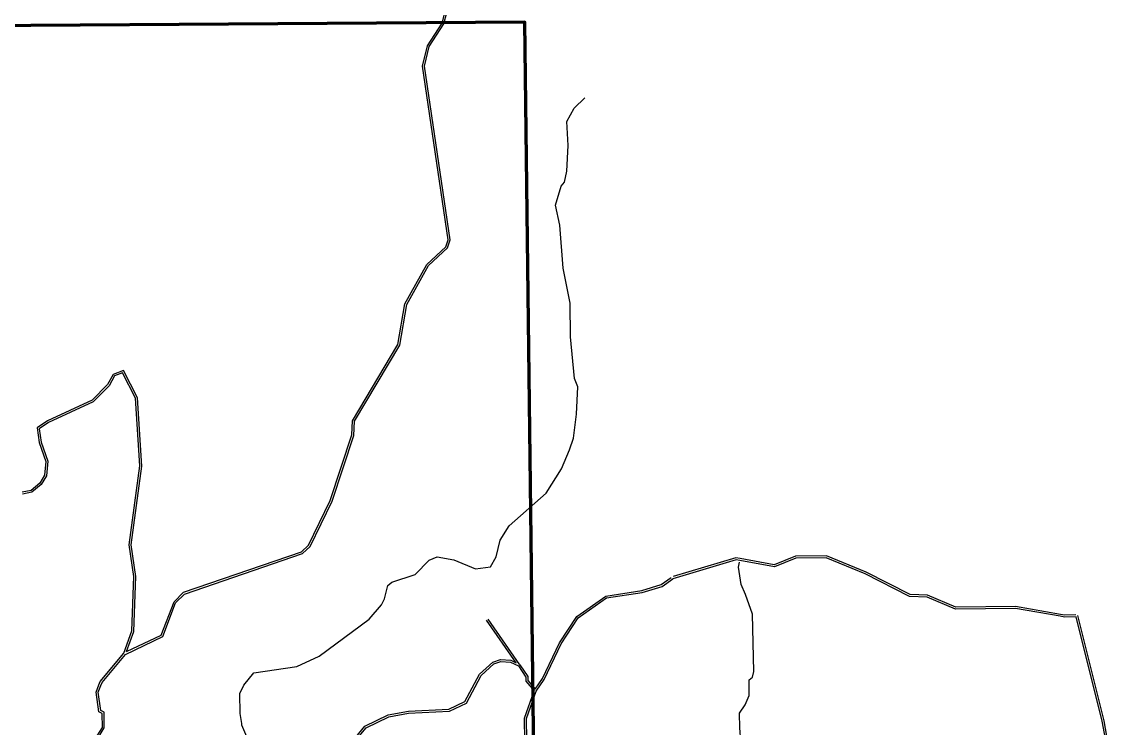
# Model space of a CAD drawing. Header units: inches. Extents: x 2666812 to 2767151, y 580083 to 705712.
# Drawn here: x 2715299 to 2726224, y 645793 to 652894 of the extents above; entities that cross this region are included whole.
import ezdxf

# ---------------------------------------------------------------- set-up
doc = ezdxf.new("R2010")
doc.units = ezdxf.units.IN
doc.header["$MEASUREMENT"] = 0
doc.layers.add('HY-SHORE', color=5, linetype='Continuous')
doc.layers.add('PLD-LANDBASE', color=252, linetype='Continuous')
doc.layers.add('PLD-REMOTE-BOUNDARY', color=40, linetype='Continuous', lineweight=80)

msp = doc.modelspace()

# ---------------------------------------------------------------- linework, layer by layer
at = {"layer": 'HY-SHORE'}
for p, q in [((2720850, 652026), (2720957, 652128)), ((2720776, 651892), (2720850, 652026)), ((2720788, 651651), (2720776, 651892)), ((2720774, 651392), (2720788, 651651)), ((2720751, 651283), (2720774, 651392)), ((2720662, 651049), (2720718, 651241)), ((2720718, 651241), (2720751, 651283)), ((2720706, 650849), (2720662, 651049)), ((2720737, 650416), (2720706, 650849)), ((2720808, 650067), (2720737, 650416)), ((2720812, 649726), (2720808, 650067)), ((2720851, 649309), (2720812, 649726)), ((2720886, 649226), (2720851, 649309)), ((2720872, 648951), (2720886, 649226)), ((2720842, 648710), (2720872, 648951)), ((2720802, 648592), (2720842, 648710)), ((2720721, 648399), (2720802, 648592)), ((2720566, 648156), (2720721, 648399)), ((2720195, 647826), (2720566, 648156)), ((2720105, 647683), (2720195, 647826)), ((2720065, 647516), (2720105, 647683)), ((2719391, 647483), (2719473, 647517)), ((2719473, 647517), (2719641, 647486)), ((2720008, 647415), (2720065, 647516)), ((2719251, 647339), (2719391, 647483)), ((2719641, 647486), (2719858, 647397)), ((2719858, 647397), (2720008, 647415)), ((2722501, 647413), (2722509, 647464)), ((2722528, 647239), (2722501, 647413)), ((2719018, 647261), (2719251, 647339)), ((2718945, 647093), (2718977, 647227)), ((2718977, 647227), (2719018, 647261)), ((2722571, 647139), (2722528, 647239)), ((2718913, 647035), (2718945, 647093)), ((2722640, 646940), (2722571, 647139)), ((2718790, 646891), (2718913, 647035)), ((2718286, 646518), (2718790, 646891)), ((2722655, 646365), (2722640, 646940)), ((2718062, 646415), (2718286, 646518)), ((2717531, 646225), (2717630, 646351)), ((2717630, 646351), (2718062, 646415)), ((2722640, 646306), (2722655, 646365)), ((2717491, 646141), (2717531, 646225)), ((2722607, 646281), (2722640, 646306)), ((2722608, 646123), (2722607, 646281)), ((2717493, 645941), (2717491, 646141)), ((2722568, 646030), (2722608, 646123)), ((2722511, 645946), (2722568, 646030)), ((2717509, 645840), (2717493, 645941)), ((2722513, 645796), (2722511, 645946)), ((2717511, 645825), (2717509, 645840)), ((2717572, 645684), (2717511, 645825)), ((2722523, 645663), (2722513, 645796))]:
    msp.add_line(p, q, dxfattribs=at)
at = {"layer": 'PLD-LANDBASE'}
for points in [[(2716341, 646536), (2716716, 646716), (2716845, 647053), (2716933, 647142), (2718120, 647549), (2718197, 647620), (2718417, 648075), (2718635, 648737), (2718641, 648878), (2719098, 649642), (2719168, 650051), (2719386, 650443), (2719576, 650621), (2719602, 650701), (2719346, 652448), (2719393, 652645), (2719540, 652872), (2719659, 653331)], [(2716352, 646563), (2716700, 646730), (2716829, 647064), (2716923, 647160), (2718110, 647566), (2718181, 647632), (2718399, 648082), (2718615, 648741), (2718622, 648884), (2719079, 649649), (2719149, 650058), (2719370, 650455), (2719559, 650632), (2719582, 650703), (2719326, 652449), (2719375, 652653), (2719522, 652880), (2719641, 653341)], [(2716352, 646563), (2716426, 646767), (2716444, 647320), (2716398, 647636), (2716505, 648428), (2716462, 649114), (2716321, 649390), (2716218, 649350), (2716160, 649247), (2716006, 649089), (2715559, 648884), (2715454, 648812), (2715473, 648664), (2715542, 648474), (2715528, 648336), (2715481, 648256), (2715393, 648183), (2715305, 648165)], [(2716326, 646548), (2716406, 646771), (2716424, 647319), (2716378, 647636), (2716485, 648429), (2716443, 649109), (2716311, 649365), (2716232, 649334), (2716176, 649236), (2716017, 649073), (2715569, 648867), (2715475, 648803), (2715493, 648669), (2715562, 648476), (2715547, 648330), (2715496, 648243), (2715402, 648165), (2715308, 648146)], [(2725733, 646938), (2725282, 647016), (2724683, 647009), (2724398, 647130), (2724224, 647136), (2723781, 647363), (2723385, 647526), (2723073, 647522), (2722858, 647436), (2722515, 647498)], [(2722512, 647479), (2722475, 647486), (2721840, 647295)], [(2722515, 647498), (2722474, 647506), (2721842, 647317)], [(2725730, 646919), (2725281, 646997), (2724679, 646989), (2724394, 647110), (2724219, 647117), (2723772, 647345), (2723381, 647506), (2723076, 647502), (2722860, 647416), (2722512, 647479)], [(2720457, 646186), (2720531, 646293), (2720701, 646653), (2720875, 646916), (2721167, 647122), (2721527, 647177), (2721724, 647237), (2721824, 647308)], [(2720466, 646165), (2720548, 646283), (2720719, 646643), (2720889, 646902), (2721175, 647103), (2721531, 647158), (2721733, 647219), (2721840, 647295)], [(2720267, 646452), (2719969, 646879)], [(2720304, 646432), (2719985, 646891)], [(2725892, 646913), (2725774, 646911), (2725730, 646919)], [(2725888, 646932), (2725775, 646931), (2725733, 646938)], [(2726205, 645578), (2726153, 645865), (2725892, 646913)], [(2726224, 645581), (2726173, 645869), (2725909, 646925)], [(2716075, 646228), (2716088, 646262), (2716326, 646548)], [(2716094, 646223), (2716106, 646252), (2716341, 646536)], [(2718594, 645546), (2718654, 645702), (2718747, 645815), (2718982, 645927), (2719184, 645964), (2719590, 645985), (2719751, 646061), (2719897, 646336), (2720032, 646457), (2720110, 646484), (2720214, 646477), (2720267, 646452)], [(2718613, 645540), (2718672, 645692), (2718760, 645799), (2718988, 645909), (2719186, 645944), (2719595, 645966), (2719766, 646045), (2719913, 646324), (2720042, 646440), (2720113, 646464), (2720209, 646457), (2720289, 646419)], [(2720304, 646432), (2720382, 646314), (2720383, 646273), (2720457, 646186)], [(2720289, 646419), (2720363, 646308), (2720363, 646265), (2720446, 646168)], [(2715779, 645563), (2716039, 645689), (2716110, 645801), (2716108, 645942), (2716075, 645958), (2716047, 646157), (2716075, 646228)], [(2715790, 645546), (2716053, 645673), (2716129, 645796), (2716127, 645955), (2716093, 645971), (2716067, 646155), (2716094, 646223)], [(2720433, 645047), (2720453, 645138), (2720448, 645509), (2720354, 645666), (2720351, 645895), (2720446, 646168)], [(2720452, 645042), (2720472, 645136), (2720468, 645514), (2720373, 645672), (2720371, 645892), (2720466, 646165)]]:
    msp.add_lwpolyline(points, dxfattribs=at)
at = {"layer": 'PLD-REMOTE-BOUNDARY'}
msp.add_lwpolyline([(2710048, 631662), (2710002, 634308), (2712666, 634333), (2712626, 636962), (2715296, 636970), (2715239, 642278), (2715200, 644915), (2720451, 644960), (2720451, 644960), (2720353, 652889), (2720353, 652889), (2712410, 652836), (2712410, 652828), (2709746, 652828), (2709812, 647586), (2708511, 647746), (2706667, 647746), (2706238, 648404), (2705678, 649048)], dxfattribs=at)

doc.saveas('drawing.dxf')
